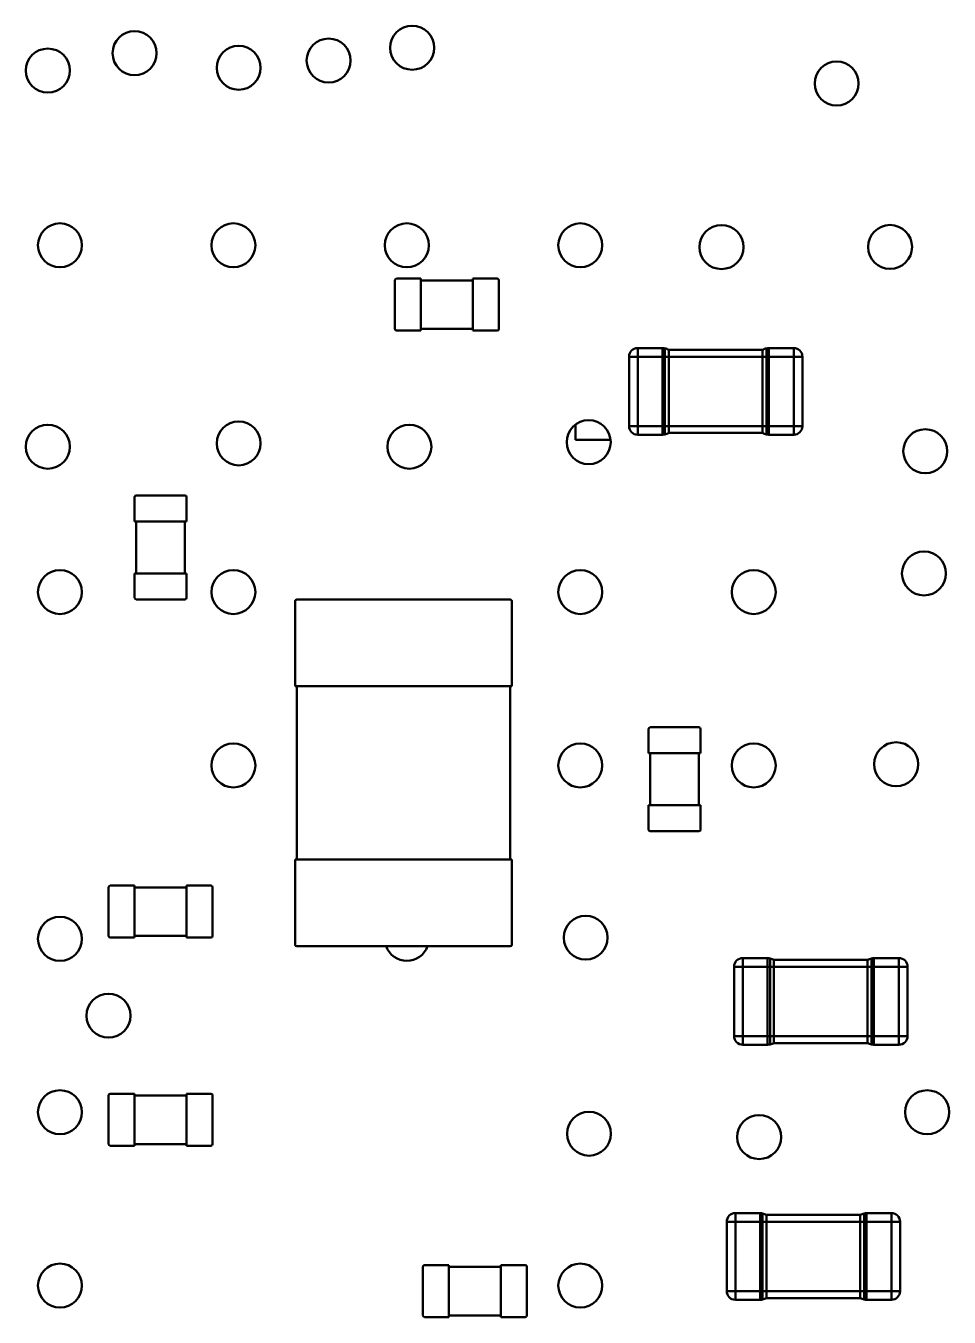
# Model space of a CAD drawing. Header units: millimetres. Extents: x 46 to 194, y 102 to 162.
# Drawn here: x 141.9 to 147.23, y 126.22 to 133.67 of the extents above; entities that cross this region are included whole.
import ezdxf

# ---------------------------------------------------------------- set-up
doc = ezdxf.new("R2010")
doc.units = ezdxf.units.MM
doc.header["$LTSCALE"] = 0.75
doc.layers.add('Visible', color=7, linetype='Continuous', lineweight=50)

msp = doc.modelspace()

# ---------------------------------------------------------------- linework, layer by layer
at = {"layer": 'Visible', "extrusion": (0, 0, -1)}
for p, q in [((144.0292, 132.2045), (144.0292, 131.9245)), ((144.1792, 132.2145), (144.0392, 132.2145)), ((144.1792, 132.2145), (144.1792, 132.2045)), ((144.1792, 131.9245), (144.1792, 132.2045)), ((144.4792, 132.2045), (144.1792, 132.2045)), ((144.4792, 132.2145), (144.4792, 132.2045)), ((144.4792, 132.2145), (144.6192, 132.2145)), ((144.4792, 131.9245), (144.4792, 132.2045)), ((144.6292, 132.2045), (144.6292, 131.9245)), ((144.0392, 131.9145), (144.1792, 131.9145)), ((144.1792, 131.9245), (144.1792, 131.9145)), ((144.4792, 131.9245), (144.1792, 131.9245)), ((144.4792, 131.9245), (144.4792, 131.9145)), ((144.6192, 131.9145), (144.4792, 131.9145)), ((145.3793, 131.7644), (145.4293, 131.7644)), ((145.4293, 131.7644), (145.3793, 131.7644)), ((145.3793, 131.3644), (145.3793, 131.7644)), ((145.3793, 131.7644), (145.3793, 131.3644)), ((145.4293, 131.7644), (145.4293, 131.8144)), ((145.4293, 131.8144), (145.4293, 131.7644)), ((145.4293, 131.8144), (145.5728, 131.8144)), ((145.5728, 131.8144), (145.4293, 131.8144)), ((145.4293, 131.7644), (145.4293, 131.3644)), ((145.5728, 131.7644), (145.4293, 131.7644)), ((145.4293, 131.3644), (145.4293, 131.7644)), ((145.4293, 131.7644), (145.5728, 131.7644)), ((145.5728, 131.7644), (145.5728, 131.8144)), ((145.5728, 131.8144), (145.5728, 131.7644)), ((145.5728, 131.7644), (145.5866, 131.7644)), ((145.5866, 131.7644), (145.5728, 131.7644)), ((145.5728, 131.7644), (145.5728, 131.3644)), ((145.5728, 131.3644), (145.5728, 131.7644)), ((145.5866, 131.7644), (145.5866, 131.8125)), ((145.5866, 131.8125), (145.5866, 131.7644)), ((145.5866, 131.7644), (145.6093, 131.7644)), ((145.5866, 131.7644), (145.5866, 131.3644)), ((145.5866, 131.3644), (145.5866, 131.7644)), ((145.5866, 131.7644), (145.6093, 131.7644)), ((145.6093, 131.7644), (145.6093, 131.8044)), ((145.6093, 131.8044), (145.6093, 131.7644)), ((145.6093, 131.8044), (146.1493, 131.8044)), ((146.1493, 131.8044), (145.6093, 131.8044)), ((145.6093, 131.7644), (145.6093, 131.3644)), ((146.1493, 131.7644), (145.6093, 131.7644)), ((145.6093, 131.3644), (145.6093, 131.7644)), ((145.6093, 131.7644), (146.1493, 131.7644)), ((146.1493, 131.7644), (146.1493, 131.8044)), ((146.1493, 131.8044), (146.1493, 131.7644)), ((146.1493, 131.7644), (146.1721, 131.7644)), ((146.1493, 131.7644), (146.1493, 131.3644)), ((146.1493, 131.3644), (146.1493, 131.7644)), ((146.1493, 131.7644), (146.1721, 131.7644)), ((146.1721, 131.7644), (146.1721, 131.8125)), ((146.1721, 131.8125), (146.1721, 131.7644)), ((146.1721, 131.7644), (146.1858, 131.7644)), ((146.1858, 131.7644), (146.1721, 131.7644)), ((146.1721, 131.7644), (146.1721, 131.3644)), ((146.1721, 131.3644), (146.1721, 131.7644)), ((146.1858, 131.7644), (146.1858, 131.8144)), ((146.1858, 131.8144), (146.1858, 131.7644)), ((146.1858, 131.8144), (146.3293, 131.8144)), ((146.3293, 131.8144), (146.1858, 131.8144)), ((146.1858, 131.7644), (146.1858, 131.3644)), ((146.3293, 131.7644), (146.1858, 131.7644)), ((146.1858, 131.3644), (146.1858, 131.7644)), ((146.1858, 131.7644), (146.3293, 131.7644)), ((146.3293, 131.7644), (146.3293, 131.8144)), ((146.3293, 131.8144), (146.3293, 131.7644)), ((146.3293, 131.7644), (146.3793, 131.7644)), ((146.3793, 131.7644), (146.3293, 131.7644)), ((146.3293, 131.7644), (146.3293, 131.3644)), ((146.3293, 131.3644), (146.3293, 131.7644)), ((146.3793, 131.7644), (146.3793, 131.3644)), ((146.3793, 131.3644), (146.3793, 131.7644)), ((145.0713, 131.285), (145.0713, 131.3732)), ((145.3793, 131.3644), (145.4293, 131.3644)), ((145.4293, 131.3644), (145.3793, 131.3644)), ((145.4293, 131.3144), (145.4293, 131.3644)), ((145.4293, 131.3644), (145.4293, 131.3144)), ((145.5728, 131.3644), (145.4293, 131.3644)), ((145.4293, 131.3644), (145.5728, 131.3644)), ((145.5728, 131.3144), (145.4293, 131.3144)), ((145.4293, 131.3144), (145.5728, 131.3144)), ((145.5728, 131.3144), (145.5728, 131.3644)), ((145.5728, 131.3644), (145.5866, 131.3644)), ((145.5728, 131.3644), (145.5728, 131.3144)), ((145.5866, 131.3644), (145.5728, 131.3644)), ((145.5866, 131.3163), (145.5866, 131.3644)), ((145.5866, 131.3644), (145.5866, 131.3163)), ((145.6093, 131.3644), (145.5866, 131.3644)), ((145.6093, 131.3644), (145.5866, 131.3644)), ((145.6093, 131.3244), (145.6093, 131.3644)), ((145.6093, 131.3644), (145.6093, 131.3244)), ((146.1493, 131.3644), (145.6093, 131.3644)), ((145.6093, 131.3644), (146.1493, 131.3644)), ((146.1493, 131.3244), (145.6093, 131.3244)), ((145.6093, 131.3244), (146.1493, 131.3244)), ((146.1493, 131.3244), (146.1493, 131.3644)), ((146.1493, 131.3644), (146.1493, 131.3244)), ((146.1721, 131.3644), (146.1493, 131.3644)), ((146.1721, 131.3644), (146.1493, 131.3644)), ((146.1721, 131.3163), (146.1721, 131.3644)), ((146.1721, 131.3644), (146.1858, 131.3644)), ((146.1721, 131.3644), (146.1721, 131.3163)), ((146.1858, 131.3644), (146.1721, 131.3644)), ((146.1858, 131.3144), (146.1858, 131.3644)), ((146.1858, 131.3644), (146.1858, 131.3144)), ((146.3293, 131.3644), (146.1858, 131.3644)), ((146.1858, 131.3644), (146.3293, 131.3644)), ((146.3293, 131.3144), (146.1858, 131.3144)), ((146.1858, 131.3144), (146.3293, 131.3144)), ((146.3293, 131.3144), (146.3293, 131.3644)), ((146.3293, 131.3644), (146.3793, 131.3644)), ((146.3293, 131.3644), (146.3293, 131.3144)), ((146.3793, 131.3644), (146.3293, 131.3644)), ((145.2728, 131.285), (145.0713, 131.285)), ((142.5287, 130.8142), (142.5287, 130.9542)), ((142.5387, 130.9642), (142.8187, 130.9642)), ((142.8287, 130.9542), (142.8287, 130.8142)), ((142.5287, 130.8142), (142.5387, 130.8142)), ((142.5387, 130.8142), (142.5387, 130.5142)), ((142.8187, 130.8142), (142.5387, 130.8142)), ((142.8187, 130.8142), (142.8287, 130.8142)), ((142.8187, 130.8142), (142.8187, 130.5142)), ((142.5287, 130.5142), (142.5387, 130.5142)), ((142.5287, 130.5142), (142.5287, 130.3742)), ((142.8187, 130.5142), (142.5387, 130.5142)), ((142.8187, 130.5142), (142.8287, 130.5142)), ((142.8287, 130.3742), (142.8287, 130.5142)), ((142.5387, 130.3642), (142.8187, 130.3642)), ((143.454, 130.3538), (143.454, 129.8638)), ((144.694, 130.3638), (143.464, 130.3638)), ((144.704, 129.8638), (144.704, 130.3538)), ((143.464, 129.8638), (143.454, 129.8638)), ((144.694, 129.8638), (143.464, 129.8638)), ((143.464, 128.8638), (143.464, 129.8638)), ((144.704, 129.8638), (144.694, 129.8638)), ((144.694, 128.8638), (144.694, 129.8638)), ((145.4918, 129.6169), (145.4918, 129.4769)), ((145.7818, 129.6269), (145.5018, 129.6269)), ((145.7918, 129.4769), (145.7918, 129.6169)), ((145.5018, 129.4769), (145.4918, 129.4769)), ((145.5018, 129.4769), (145.7818, 129.4769)), ((145.5018, 129.1769), (145.5018, 129.4769)), ((145.7918, 129.4769), (145.7818, 129.4769)), ((145.7818, 129.1769), (145.7818, 129.4769)), ((145.5018, 129.1769), (145.4918, 129.1769)), ((145.4918, 129.0369), (145.4918, 129.1769)), ((145.5018, 129.1769), (145.7818, 129.1769)), ((145.7918, 129.1769), (145.7818, 129.1769)), ((145.7918, 129.1769), (145.7918, 129.0369)), ((145.7818, 129.0269), (145.5018, 129.0269)), ((143.464, 128.8638), (143.454, 128.8638)), ((143.454, 128.3738), (143.454, 128.8638)), ((144.694, 128.8638), (143.464, 128.8638)), ((144.704, 128.8638), (144.694, 128.8638)), ((144.704, 128.8638), (144.704, 128.3738)), ((142.3787, 128.7037), (142.3787, 128.4237)), ((142.5287, 128.7137), (142.3887, 128.7137)), ((142.5287, 128.7137), (142.5287, 128.7037)), ((142.5287, 128.4237), (142.5287, 128.7037)), ((142.8287, 128.7037), (142.5287, 128.7037)), ((142.8287, 128.7137), (142.8287, 128.7037)), ((142.8287, 128.7137), (142.9687, 128.7137)), ((142.8287, 128.4237), (142.8287, 128.7037)), ((142.9787, 128.7037), (142.9787, 128.4237)), ((142.3887, 128.4137), (142.5287, 128.4137)), ((142.5287, 128.4237), (142.5287, 128.4137)), ((142.8287, 128.4237), (142.5287, 128.4237)), ((142.8287, 128.4237), (142.8287, 128.4137)), ((142.9687, 128.4137), (142.8287, 128.4137)), ((144.694, 128.3638), (143.464, 128.3638)), ((146.0351, 128.246), (146.0351, 128.296)), ((146.0351, 128.296), (146.0351, 128.246)), ((146.0351, 128.296), (146.1786, 128.296)), ((146.1786, 128.296), (146.0351, 128.296)), ((146.1786, 128.246), (146.1786, 128.296)), ((146.1786, 128.296), (146.1786, 128.246)), ((146.1924, 128.246), (146.1924, 128.2941)), ((146.1924, 128.2941), (146.1924, 128.246)), ((146.2151, 128.246), (146.2151, 128.286)), ((146.2151, 128.286), (146.2151, 128.246)), ((146.2151, 128.286), (146.7551, 128.286)), ((146.7551, 128.286), (146.2151, 128.286)), ((146.7551, 128.246), (146.7551, 128.286)), ((146.7551, 128.286), (146.7551, 128.246)), ((146.7778, 128.246), (146.7778, 128.2941)), ((146.7778, 128.2941), (146.7778, 128.246)), ((146.7916, 128.246), (146.7916, 128.296)), ((146.7916, 128.296), (146.7916, 128.246)), ((146.7916, 128.296), (146.9351, 128.296)), ((146.9351, 128.296), (146.7916, 128.296)), ((146.9351, 128.246), (146.9351, 128.296)), ((146.9351, 128.296), (146.9351, 128.246)), ((145.9851, 128.246), (146.0351, 128.246)), ((146.0351, 128.246), (145.9851, 128.246)), ((145.9851, 127.846), (145.9851, 128.246)), ((145.9851, 128.246), (145.9851, 127.846)), ((146.0351, 128.246), (146.0351, 127.846)), ((146.1786, 128.246), (146.0351, 128.246)), ((146.0351, 127.846), (146.0351, 128.246)), ((146.0351, 128.246), (146.1786, 128.246)), ((146.1786, 128.246), (146.1924, 128.246)), ((146.1924, 128.246), (146.1786, 128.246)), ((146.1786, 128.246), (146.1786, 127.846)), ((146.1786, 127.846), (146.1786, 128.246)), ((146.1924, 128.246), (146.2151, 128.246)), ((146.1924, 128.246), (146.1924, 127.846)), ((146.1924, 127.846), (146.1924, 128.246)), ((146.1924, 128.246), (146.2151, 128.246)), ((146.2151, 128.246), (146.2151, 127.846)), ((146.7551, 128.246), (146.2151, 128.246)), ((146.2151, 127.846), (146.2151, 128.246)), ((146.2151, 128.246), (146.7551, 128.246)), ((146.7551, 128.246), (146.7778, 128.246)), ((146.7551, 128.246), (146.7551, 127.846)), ((146.7551, 127.846), (146.7551, 128.246)), ((146.7551, 128.246), (146.7778, 128.246)), ((146.7778, 128.246), (146.7916, 128.246)), ((146.7916, 128.246), (146.7778, 128.246)), ((146.7778, 128.246), (146.7778, 127.846)), ((146.7778, 127.846), (146.7778, 128.246)), ((146.7916, 128.246), (146.7916, 127.846)), ((146.9351, 128.246), (146.7916, 128.246)), ((146.7916, 127.846), (146.7916, 128.246)), ((146.7916, 128.246), (146.9351, 128.246)), ((146.9351, 128.246), (146.9851, 128.246)), ((146.9851, 128.246), (146.9351, 128.246)), ((146.9351, 128.246), (146.9351, 127.846)), ((146.9351, 127.846), (146.9351, 128.246)), ((146.9851, 128.246), (146.9851, 127.846)), ((146.9851, 127.846), (146.9851, 128.246)), ((145.9851, 127.846), (146.0351, 127.846)), ((146.0351, 127.846), (145.9851, 127.846)), ((146.0351, 127.796), (146.0351, 127.846)), ((146.0351, 127.846), (146.0351, 127.796)), ((146.1786, 127.846), (146.0351, 127.846)), ((146.0351, 127.846), (146.1786, 127.846)), ((146.1786, 127.796), (146.1786, 127.846)), ((146.1786, 127.846), (146.1924, 127.846)), ((146.1786, 127.846), (146.1786, 127.796)), ((146.1924, 127.846), (146.1786, 127.846)), ((146.1924, 127.7979), (146.1924, 127.846)), ((146.1924, 127.846), (146.1924, 127.7979)), ((146.2151, 127.846), (146.1924, 127.846)), ((146.2151, 127.846), (146.1924, 127.846)), ((146.2151, 127.806), (146.2151, 127.846)), ((146.2151, 127.846), (146.2151, 127.806)), ((146.7551, 127.846), (146.2151, 127.846)), ((146.2151, 127.846), (146.7551, 127.846)), ((146.7551, 127.806), (146.7551, 127.846)), ((146.7551, 127.846), (146.7551, 127.806)), ((146.7778, 127.846), (146.7551, 127.846)), ((146.7778, 127.846), (146.7551, 127.846)), ((146.7778, 127.7979), (146.7778, 127.846)), ((146.7778, 127.846), (146.7916, 127.846)), ((146.7778, 127.846), (146.7778, 127.7979)), ((146.7916, 127.846), (146.7778, 127.846)), ((146.7916, 127.796), (146.7916, 127.846)), ((146.7916, 127.846), (146.7916, 127.796)), ((146.9351, 127.846), (146.7916, 127.846)), ((146.7916, 127.846), (146.9351, 127.846)), ((146.9351, 127.796), (146.9351, 127.846)), ((146.9351, 127.846), (146.9851, 127.846)), ((146.9351, 127.846), (146.9351, 127.796)), ((146.9851, 127.846), (146.9351, 127.846)), ((146.1786, 127.796), (146.0351, 127.796)), ((146.0351, 127.796), (146.1786, 127.796)), ((146.7551, 127.806), (146.2151, 127.806)), ((146.2151, 127.806), (146.7551, 127.806)), ((146.9351, 127.796), (146.7916, 127.796)), ((146.7916, 127.796), (146.9351, 127.796)), ((142.5287, 127.5133), (142.3887, 127.5133)), ((142.5287, 127.5133), (142.5287, 127.5033)), ((142.8287, 127.5133), (142.8287, 127.5033)), ((142.8287, 127.5133), (142.9687, 127.5133)), ((142.3787, 127.5033), (142.3787, 127.2233)), ((142.5287, 127.2233), (142.5287, 127.5033)), ((142.8287, 127.5033), (142.5287, 127.5033)), ((142.8287, 127.2233), (142.8287, 127.5033)), ((142.9787, 127.5033), (142.9787, 127.2233)), ((142.3887, 127.2133), (142.5287, 127.2133)), ((142.5287, 127.2233), (142.5287, 127.2133)), ((142.8287, 127.2233), (142.5287, 127.2233)), ((142.8287, 127.2233), (142.8287, 127.2133)), ((142.9687, 127.2133), (142.8287, 127.2133)), ((145.9424, 126.7748), (145.9924, 126.7748)), ((145.9924, 126.7748), (145.9424, 126.7748)), ((145.9424, 126.3748), (145.9424, 126.7748)), ((145.9424, 126.7748), (145.9424, 126.3748)), ((145.9924, 126.7748), (145.9924, 126.8248)), ((145.9924, 126.8248), (145.9924, 126.7748)), ((145.9924, 126.8248), (146.136, 126.8248)), ((146.136, 126.8248), (145.9924, 126.8248)), ((145.9924, 126.7748), (145.9924, 126.3748)), ((146.136, 126.7748), (145.9924, 126.7748)), ((145.9924, 126.3748), (145.9924, 126.7748)), ((145.9924, 126.7748), (146.136, 126.7748)), ((146.136, 126.7748), (146.136, 126.8248)), ((146.136, 126.8248), (146.136, 126.7748)), ((146.136, 126.7748), (146.1497, 126.7748)), ((146.1497, 126.7748), (146.136, 126.7748)), ((146.136, 126.7748), (146.136, 126.3748)), ((146.136, 126.3748), (146.136, 126.7748)), ((146.1497, 126.7748), (146.1497, 126.8229)), ((146.1497, 126.8229), (146.1497, 126.7748)), ((146.1497, 126.7748), (146.1724, 126.7748)), ((146.1497, 126.7748), (146.1497, 126.3748)), ((146.1497, 126.3748), (146.1497, 126.7748)), ((146.1497, 126.7748), (146.1724, 126.7748)), ((146.1724, 126.7748), (146.1724, 126.8148)), ((146.1724, 126.8148), (146.1724, 126.7748)), ((146.1724, 126.8148), (146.7124, 126.8148)), ((146.7124, 126.8148), (146.1724, 126.8148)), ((146.1724, 126.7748), (146.1724, 126.3748)), ((146.7124, 126.7748), (146.1724, 126.7748)), ((146.1724, 126.3748), (146.1724, 126.7748)), ((146.1724, 126.7748), (146.7124, 126.7748)), ((146.7124, 126.7748), (146.7124, 126.8148)), ((146.7124, 126.8148), (146.7124, 126.7748)), ((146.7124, 126.7748), (146.7352, 126.7748)), ((146.7124, 126.7748), (146.7124, 126.3748)), ((146.7124, 126.3748), (146.7124, 126.7748)), ((146.7124, 126.7748), (146.7352, 126.7748)), ((146.7352, 126.7748), (146.7352, 126.8229)), ((146.7352, 126.8229), (146.7352, 126.7748)), ((146.7352, 126.7748), (146.7489, 126.7748)), ((146.7489, 126.7748), (146.7352, 126.7748)), ((146.7352, 126.7748), (146.7352, 126.3748)), ((146.7352, 126.3748), (146.7352, 126.7748)), ((146.7489, 126.7748), (146.7489, 126.8248)), ((146.7489, 126.8248), (146.7489, 126.7748)), ((146.7489, 126.8248), (146.8924, 126.8248)), ((146.8924, 126.8248), (146.7489, 126.8248)), ((146.7489, 126.7748), (146.7489, 126.3748)), ((146.8924, 126.7748), (146.7489, 126.7748)), ((146.7489, 126.3748), (146.7489, 126.7748)), ((146.7489, 126.7748), (146.8924, 126.7748)), ((146.8924, 126.7748), (146.8924, 126.8248)), ((146.8924, 126.8248), (146.8924, 126.7748)), ((146.8924, 126.7748), (146.9424, 126.7748)), ((146.9424, 126.7748), (146.8924, 126.7748)), ((146.8924, 126.7748), (146.8924, 126.3748)), ((146.8924, 126.3748), (146.8924, 126.7748)), ((146.9424, 126.7748), (146.9424, 126.3748)), ((146.9424, 126.3748), (146.9424, 126.7748)), ((144.191, 126.2347), (144.191, 126.5147)), ((144.201, 126.5247), (144.341, 126.5247)), ((144.341, 126.5147), (144.341, 126.5247)), ((144.341, 126.5147), (144.641, 126.5147)), ((144.341, 126.5147), (144.341, 126.2347)), ((144.641, 126.5147), (144.641, 126.5247)), ((144.781, 126.5247), (144.641, 126.5247)), ((144.641, 126.5147), (144.641, 126.2347)), ((144.791, 126.2347), (144.791, 126.5147)), ((145.9424, 126.3748), (145.9924, 126.3748)), ((145.9924, 126.3748), (145.9424, 126.3748)), ((145.9924, 126.3248), (145.9924, 126.3748)), ((145.9924, 126.3748), (145.9924, 126.3248)), ((146.136, 126.3748), (145.9924, 126.3748)), ((145.9924, 126.3748), (146.136, 126.3748)), ((146.136, 126.3248), (145.9924, 126.3248)), ((145.9924, 126.3248), (146.136, 126.3248)), ((146.136, 126.3248), (146.136, 126.3748)), ((146.136, 126.3748), (146.1497, 126.3748)), ((146.136, 126.3748), (146.136, 126.3248)), ((146.1497, 126.3748), (146.136, 126.3748)), ((146.1497, 126.3268), (146.1497, 126.3748)), ((146.1497, 126.3748), (146.1497, 126.3268)), ((146.1724, 126.3748), (146.1497, 126.3748)), ((146.1724, 126.3748), (146.1497, 126.3748)), ((146.1724, 126.3348), (146.1724, 126.3748)), ((146.1724, 126.3748), (146.1724, 126.3348)), ((146.7124, 126.3748), (146.1724, 126.3748)), ((146.1724, 126.3748), (146.7124, 126.3748)), ((146.7124, 126.3348), (146.1724, 126.3348)), ((146.1724, 126.3348), (146.7124, 126.3348)), ((146.7124, 126.3348), (146.7124, 126.3748)), ((146.7124, 126.3748), (146.7124, 126.3348)), ((146.7352, 126.3748), (146.7124, 126.3748)), ((146.7352, 126.3748), (146.7124, 126.3748)), ((146.7352, 126.3268), (146.7352, 126.3748)), ((146.7352, 126.3748), (146.7489, 126.3748)), ((146.7352, 126.3748), (146.7352, 126.3268)), ((146.7489, 126.3748), (146.7352, 126.3748)), ((146.7489, 126.3248), (146.7489, 126.3748)), ((146.7489, 126.3748), (146.7489, 126.3248)), ((146.8924, 126.3748), (146.7489, 126.3748)), ((146.7489, 126.3748), (146.8924, 126.3748)), ((146.8924, 126.3248), (146.7489, 126.3248)), ((146.7489, 126.3248), (146.8924, 126.3248)), ((146.8924, 126.3248), (146.8924, 126.3748)), ((146.8924, 126.3748), (146.9424, 126.3748)), ((146.8924, 126.3748), (146.8924, 126.3248)), ((146.9424, 126.3748), (146.8924, 126.3748)), ((144.341, 126.2247), (144.201, 126.2247)), ((144.341, 126.2247), (144.341, 126.2347)), ((144.341, 126.2347), (144.641, 126.2347)), ((144.641, 126.2247), (144.641, 126.2347)), ((144.641, 126.2247), (144.781, 126.2247))]:
    msp.add_line(p, q, dxfattribs=at)
for centre in [(-142.5285, 133.5149), (-144.129, 133.5459), (-142.0284, 133.4148), (-143.1288, 133.4306), (-143.6474, 133.4725), (-146.5763, 133.3399), (-142.0983, 132.4069), (-143.0983, 132.4069), (-144.0983, 132.4069), (-145.0983, 132.4069), (-145.9123, 132.3963), (-146.8844, 132.3973), (-143.1288, 131.2642), (-145.1468, 131.2713), (-142.0284, 131.2451), (-144.113, 131.2451), (-147.0873, 131.2192), (-147.0797, 130.5141), (-142.0983, 130.4069), (-143.0983, 130.4069), (-145.0983, 130.4069), (-146.0983, 130.4069), (-143.0983, 129.4069), (-145.0983, 129.4069), (-146.0983, 129.4069), (-146.9194, 129.4138), (-142.0983, 128.4069), (-145.1293, 128.4136), (-142.3784, 127.9635), (-142.0983, 127.4069), (-147.0983, 127.4069), (-145.1486, 127.2827), (-146.1295, 127.2632), (-142.0983, 126.407), (-145.0983, 126.407)]:
    msp.add_circle(centre, 0.1267, dxfattribs=at)
at = {"layer": 'Visible'}
for centre, radius, start, end in [((144.0392, 132.2045), 0.01, 90, 180), ((144.6192, 131.9245), 0.01, 270, 0), ((145.4293, 131.7644), 0.05, 90, 180), ((145.5728, 131.7644), 0.05, 74.06253, 90), ((146.1858, 131.7644), 0.05, 90, 105.93747), ((146.3293, 131.7644), 0.05, 0, 90), ((145.4293, 131.3644), 0.05, 180, 270), ((145.5728, 131.3644), 0.05, 270, 285.93747), ((146.1858, 131.3644), 0.05, 254.06253, 270), ((146.3293, 131.3644), 0.05, 270, 0), ((142.8187, 130.9542), 0.01, 0, 90), ((142.5387, 130.3742), 0.01, 180, 270), ((143.464, 130.3538), 0.01, 90, 180), ((144.694, 130.3538), 0.01, 0, 90), ((145.7818, 129.6169), 0.01, 0, 90), ((145.5018, 129.0369), 0.01, 180, 270), ((142.3887, 128.7037), 0.01, 90, 180), ((142.9687, 128.4237), 0.01, 270, 0), ((146.0351, 128.246), 0.05, 90, 180), ((146.1786, 128.246), 0.05, 74.06253, 90), ((146.7916, 128.246), 0.05, 90, 105.93747), ((146.9351, 128.246), 0.05, 0, 90), ((146.0351, 127.846), 0.05, 180, 270), ((146.9351, 127.846), 0.05, 270, 0), ((146.1786, 127.846), 0.05, 270, 285.93747), ((146.7916, 127.846), 0.05, 254.06253, 270), ((142.3887, 127.5033), 0.01, 90, 180), ((142.9687, 127.2233), 0.01, 270, 0), ((145.9924, 126.7748), 0.05, 90, 180), ((146.136, 126.7748), 0.05, 74.06253, 90), ((146.7489, 126.7748), 0.05, 90, 105.93747), ((146.8924, 126.7748), 0.05, 0, 90), ((144.201, 126.5147), 0.01, 90, 180), ((145.9924, 126.3748), 0.05, 180, 270), ((146.136, 126.3748), 0.05, 270, 285.93747), ((146.7489, 126.3748), 0.05, 254.06253, 270), ((146.8924, 126.3748), 0.05, 270, 0), ((144.781, 126.2347), 0.01, 270, 0)]:
    msp.add_arc(centre, radius, start, end, dxfattribs=at)
at = {"layer": 'Visible', "extrusion": (0, 0, -1)}
for centre, radius, start, end in [((-144.6192, 132.2045), 0.01, 90, 180), ((-144.0392, 131.9245), 0.01, 270, 0), ((-145.4293, 131.7644), 0.05, 0, 90), ((-145.5728, 131.7644), 0.05, 90, 105.93747), ((-145.5343, 131.6293), 0.1905, 105.91749, 113.1826), ((-146.2241, 131.63), 0.1898, 66.80428, 74.09568), ((-146.1858, 131.7644), 0.05, 74.06253, 90), ((-146.3293, 131.7644), 0.05, 90, 180), ((-145.4293, 131.3644), 0.05, 270, 0), ((-145.5728, 131.3644), 0.05, 254.06253, 270), ((-145.5343, 131.4995), 0.1905, 246.8174, 254.08251), ((-146.2241, 131.4988), 0.1898, 285.90432, 293.19572), ((-146.1858, 131.3644), 0.05, 270, 285.93747), ((-146.3293, 131.3644), 0.05, 180, 270), ((-142.5387, 130.9542), 0.01, 0, 90), ((-142.8187, 130.3742), 0.01, 180, 270), ((-145.5018, 129.6169), 0.01, 0, 90), ((-145.7818, 129.0369), 0.01, 180, 270), ((-142.9687, 128.7037), 0.01, 90, 180), ((-142.3887, 128.4237), 0.01, 270, 0), ((-143.464, 128.3738), 0.01, 270, 0), ((-144.0983, 128.4069), 0.1267, 199.91912, 340.08088), ((-144.694, 128.3738), 0.01, 180, 270), ((-146.0351, 128.246), 0.05, 0, 90), ((-146.1786, 128.246), 0.05, 90, 105.93747), ((-146.1401, 128.1109), 0.1905, 105.91749, 113.1826), ((-146.8299, 128.1116), 0.1898, 66.80428, 74.09568), ((-146.7916, 128.246), 0.05, 74.06253, 90), ((-146.9351, 128.246), 0.05, 90, 180), ((-146.0351, 127.846), 0.05, 270, 0), ((-146.9351, 127.846), 0.05, 180, 270), ((-146.1786, 127.846), 0.05, 254.06253, 270), ((-146.1401, 127.9811), 0.1905, 246.8174, 254.08251), ((-146.8299, 127.9804), 0.1898, 285.90432, 293.19572), ((-146.7916, 127.846), 0.05, 270, 285.93747), ((-142.9687, 127.5033), 0.01, 90, 180), ((-142.3887, 127.2233), 0.01, 270, 0), ((-145.9924, 126.7748), 0.05, 0, 90), ((-146.136, 126.7748), 0.05, 90, 105.93747), ((-146.0975, 126.6398), 0.1905, 105.91749, 113.1826), ((-146.7872, 126.6404), 0.1898, 66.80428, 74.09568), ((-146.7489, 126.7748), 0.05, 74.06253, 90), ((-146.8924, 126.7748), 0.05, 90, 180), ((-144.781, 126.5147), 0.01, 90, 180), ((-145.9924, 126.3748), 0.05, 270, 0), ((-146.136, 126.3748), 0.05, 254.06253, 270), ((-146.0975, 126.5099), 0.1905, 246.8174, 254.08251), ((-146.7872, 126.5093), 0.1898, 285.90432, 293.19572), ((-146.7489, 126.3748), 0.05, 270, 285.93747), ((-146.8924, 126.3748), 0.05, 180, 270), ((-144.201, 126.2347), 0.01, 270, 0)]:
    msp.add_arc(centre, radius, start, end, dxfattribs=at)
at = {"layer": 'Visible'}
for points in [[(145.6093, 131.8044), (145.6019, 131.8076), (145.5944, 131.8103), (145.5866, 131.8125)], [(146.1721, 131.8125), (146.1643, 131.8103), (146.1567, 131.8076), (146.1493, 131.8044)], [(145.5866, 131.3163), (145.5944, 131.3186), (145.6019, 131.3213), (145.6093, 131.3244)], [(146.1493, 131.3244), (146.1567, 131.3213), (146.1643, 131.3186), (146.1721, 131.3163)], [(146.2151, 128.286), (146.2077, 128.2892), (146.2001, 128.2919), (146.1924, 128.2941)], [(146.7778, 128.2941), (146.7701, 128.2919), (146.7625, 128.2892), (146.7551, 128.286)], [(146.1924, 127.7979), (146.2001, 127.8002), (146.2077, 127.8028), (146.2151, 127.806)], [(146.7551, 127.806), (146.7625, 127.8028), (146.7701, 127.8002), (146.7778, 127.7979)], [(146.1724, 126.8148), (146.165, 126.818), (146.1575, 126.8207), (146.1497, 126.8229)], [(146.7352, 126.8229), (146.7274, 126.8207), (146.7198, 126.818), (146.7124, 126.8148)], [(146.1497, 126.3268), (146.1575, 126.329), (146.165, 126.3317), (146.1724, 126.3348)], [(146.7124, 126.3348), (146.7198, 126.3317), (146.7274, 126.329), (146.7352, 126.3268)]]:
    msp.add_open_spline(points, degree=3, dxfattribs=at)

doc.saveas('drawing.dxf')
